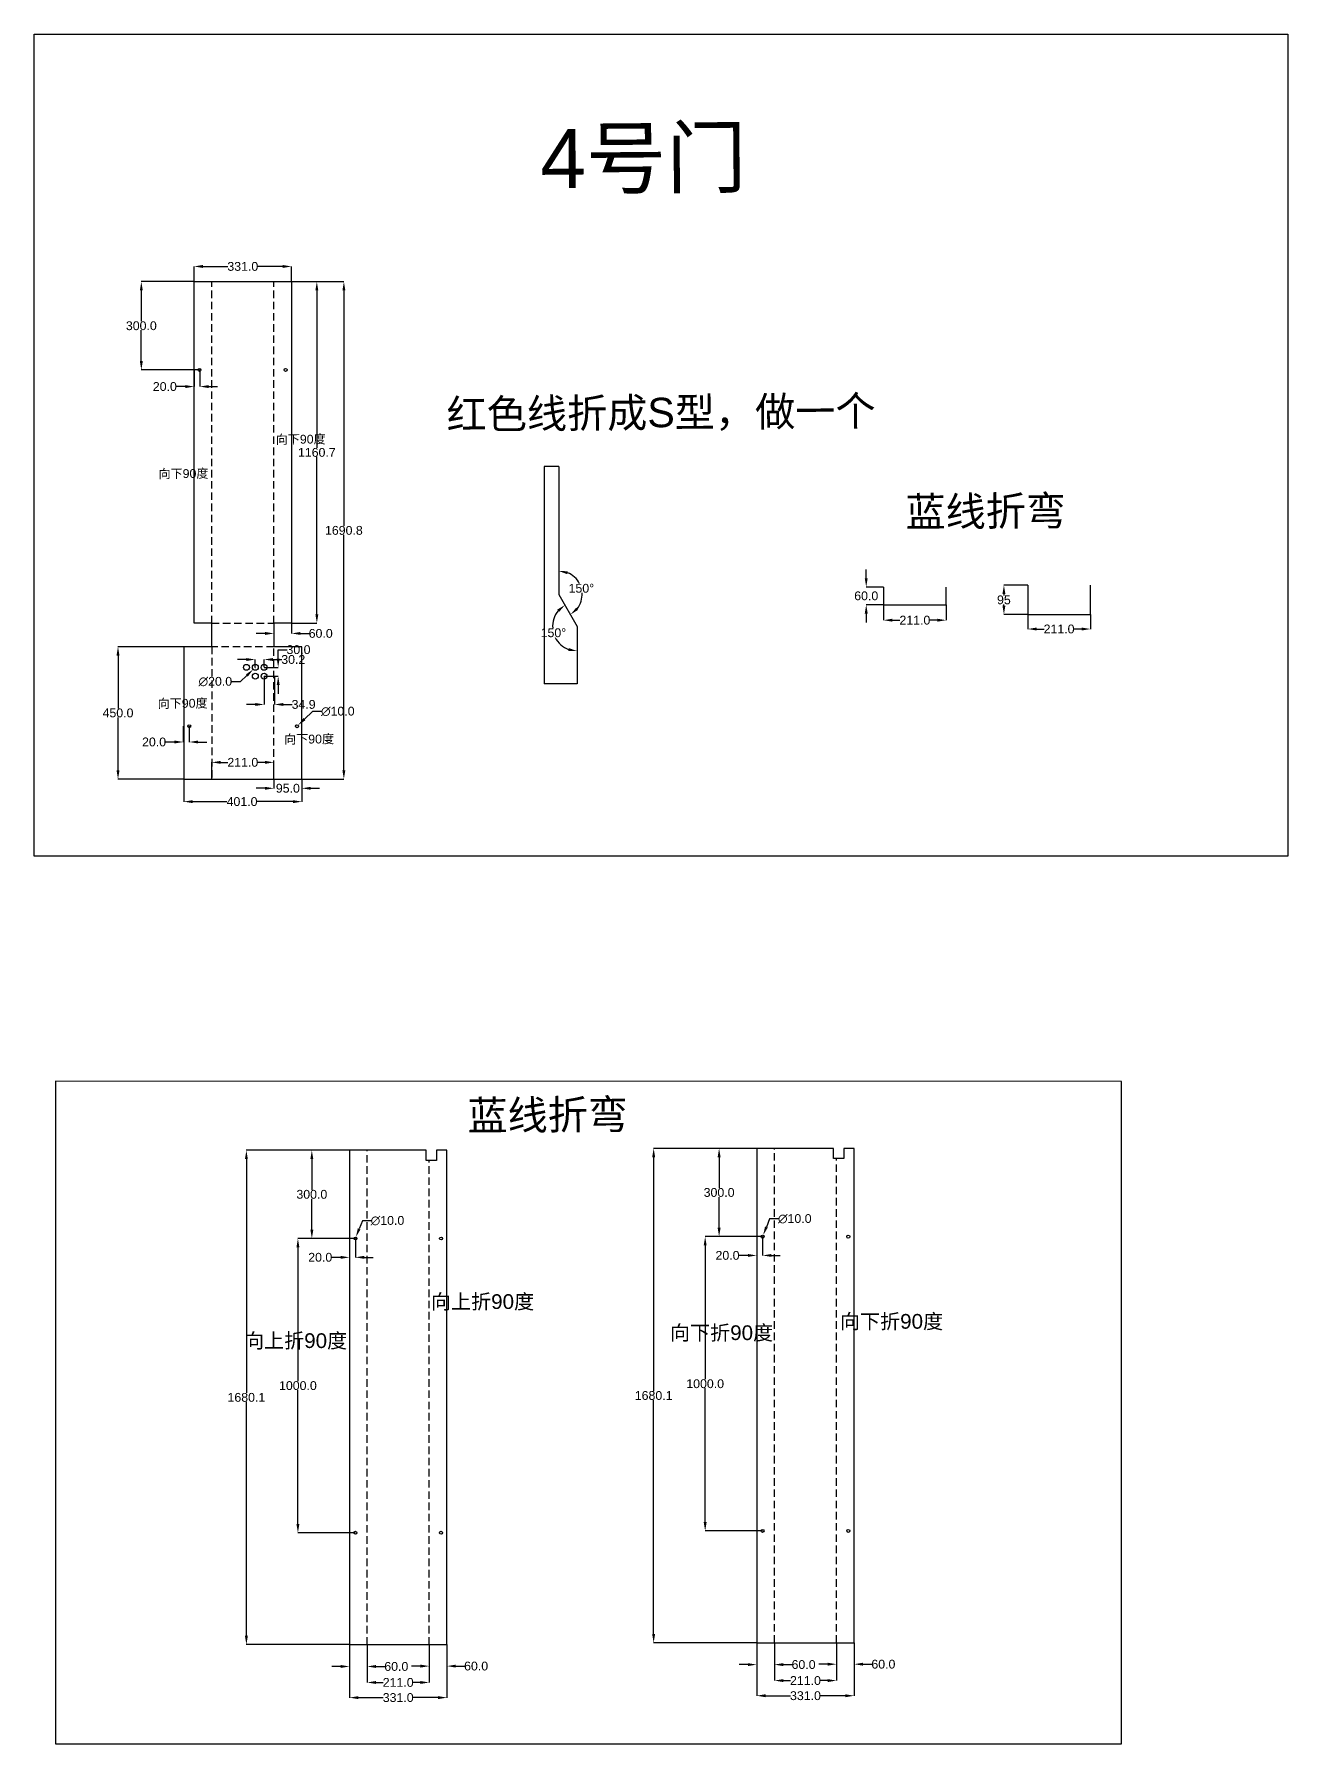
# Model space of a CAD drawing. Header units: millimetres. Extents: x -501 to 8998, y -3278 to 2532.
# Drawn here: x -501 to 3756, y -3278 to 2532 of the extents above; entities that cross this region are included whole.
import ezdxf

# ---------------------------------------------------------------- set-up
doc = ezdxf.new("R2010")
doc.units = ezdxf.units.MM
doc.linetypes.add('DASHEDX2', pattern=[38.1, 25.4, -12.7])
doc.styles.add('Annotative', font='arial.ttf')
doc.styles.get("Standard").update_dxf_attribs({"font": 'arial.ttf'})
doc.dimstyles.get("Standard").update_dxf_attribs({"dimtxt": 30, "dimasz": 30, "dimexe": 0.18, "dimexo": 0.0625, "dimgap": 0.09, "dimtad": 0, "dimtih": 1, "dimtoh": 1, "dimdec": 1, "dimzin": 0, "dimdsep": 46, "dimtxsty": 'Standard', "dimcen": 0.09, "dimclrd": 3, "dimclre": 3, "dimclrt": 3, "dimadec": 0, "dimazin": 0, "dimtfac": 1, "dimtdec": 1, "dimtofl": 0, "dimtmove": 0, "dimatfit": 3, "dimfxl": 1, "dimtolj": 1, "dimtzin": 0, "dimarcsym": 0})

# ---------------------------------------------------------------- blocks, each defined once
blk = doc.blocks.new('*D3')
at = {"color": 3, "lineweight": -2, "transparency": 16777216}
for start, end in [(140.59127, 184.31502), (206.25698, 249.40873)]:
    blk.add_arc((1343.1, 519.1), 83.9, start, end, dxfattribs=at)
at = {"color": 3, "transparency": 16777216}
for points in [[(1275, 576.2), (1281.5, 568.6), (1301.1, 591.8)], [(1314.4, 445.5), (1312.7, 435.6), (1343.1, 435.2)]]:
    blk.add_solid(points, dxfattribs=at)
at = {"layer": 'Defpoints', "color": 0, "transparency": 16777216}
for p in [(1280.2, 628), (1260.4, 533.7), (1343.1, 519.1), (1343.1, 519.1), (1343.1, 323.8)]:
    blk.add_point(p, dxfattribs=at)
at = {"color": 3, "transparency": 16777216, "insert": (1262, 497.4), "char_height": 30, "attachment_point": 5}
blk.add_mtext('\\A1;150°', dxfattribs=at)
blk = doc.blocks.new('*D4')
at = {"color": 3, "lineweight": -2, "transparency": 16777216}
for start, end in [(26.9423, 68.19486), (321.80514, 3.70074)]:
    blk.add_arc((1280.2, 628), 79.3, start, end, dxfattribs=at)
at = {"color": 3, "transparency": 16777216}
for points in [[(1308.7, 696.7), (1310.6, 706.6), (1280.2, 707.3)], [(1345.8, 575.2), (1339.3, 582.8), (1319.9, 559.3)]]:
    blk.add_solid(points, dxfattribs=at)
at = {"layer": 'Defpoints', "color": 0, "transparency": 16777216}
for p in [(1280.2, 1062.3), (1280.2, 628), (1280.2, 628), (1358.3, 614.2), (1343.1, 519.1)]:
    blk.add_point(p, dxfattribs=at)
at = {"color": 3, "transparency": 16777216, "insert": (1356.8, 648.5), "char_height": 30, "attachment_point": 5}
blk.add_mtext('\\A1;150°', dxfattribs=at)
blk = doc.blocks.new('*D5')
at = {"color": 3, "lineweight": -2, "transparency": 16777216}
for p, q in [((372.6, 1690.7), (458.7, 1690.7)), ((458.5, 1660.7), (458.5, 1125.8)), ((458.5, 560), (458.5, 1094.9)), ((372.6, 530), (458.7, 530))]:
    blk.add_line(p, q, dxfattribs=at)
at = {"color": 3, "transparency": 16777216}
for points in [[(453.5, 1660.7), (463.5, 1660.7), (458.5, 1690.7)], [(453.5, 560), (463.5, 560), (458.5, 530)]]:
    blk.add_solid(points, dxfattribs=at)
at = {"layer": 'Defpoints', "color": 0, "transparency": 16777216}
for p in [(372.5, 1690.7), (372.5, 530), (458.5, 530)]:
    blk.add_point(p, dxfattribs=at)
at = {"color": 3, "transparency": 16777216, "insert": (458.5, 1110.3), "char_height": 30, "attachment_point": 5}
blk.add_mtext('\\A1;1160.7', dxfattribs=at)
blk = doc.blocks.new('*D6')
at = {"color": 3, "lineweight": -2, "transparency": 16777216}
for p, q in [((2324.4, 682.9), (2324.4, 712.9)), ((2383.2, 652.9), (2324.2, 652.9)), ((2383.2, 592.9), (2324.2, 592.9)), ((2324.4, 562.9), (2324.4, 532.9))]:
    blk.add_line(p, q, dxfattribs=at)
at = {"color": 3, "transparency": 16777216}
for points in [[(2319.4, 682.9), (2329.4, 682.9), (2324.4, 652.9)], [(2319.4, 562.9), (2329.4, 562.9), (2324.4, 592.9)]]:
    blk.add_solid(points, dxfattribs=at)
at = {"layer": 'Defpoints', "color": 0, "transparency": 16777216}
for p in [(2383.2, 652.9), (2324.4, 592.9), (2383.2, 592.9)]:
    blk.add_point(p, dxfattribs=at)
at = {"color": 3, "transparency": 16777216, "insert": (2324.4, 622.9), "char_height": 30, "attachment_point": 5}
blk.add_mtext('\\A1;60.0', dxfattribs=at)
blk = doc.blocks.new('*D7')
at = {"color": 3, "lineweight": -2, "transparency": 16777216}
for p, q in [((2383.2, 592.8), (2383.2, 540)), ((2596.2, 592.8), (2596.2, 540)), ((2413.2, 540.2), (2438.8, 540.2)), ((2566.2, 540.2), (2540.6, 540.2))]:
    blk.add_line(p, q, dxfattribs=at)
at = {"color": 3, "transparency": 16777216}
for points in [[(2413.2, 545.2), (2413.2, 535.2), (2383.2, 540.2)], [(2566.2, 545.2), (2566.2, 535.2), (2596.2, 540.2)]]:
    blk.add_solid(points, dxfattribs=at)
at = {"layer": 'Defpoints', "color": 0, "transparency": 16777216}
for p in [(2383.2, 592.9), (2596.2, 592.9), (2596.2, 540.2)]:
    blk.add_point(p, dxfattribs=at)
at = {"color": 3, "transparency": 16777216, "insert": (2489.7, 540.2), "char_height": 30, "attachment_point": 5}
blk.add_mtext('\\A1;211.0', dxfattribs=at)
blk = doc.blocks.new('*D8')
at = {"color": 3, "lineweight": -2, "transparency": 16777216}
for p, q in [((2872.7, 659.2), (2791.8, 659.2)), ((2792, 629.2), (2792, 624.6)), ((2792, 589.2), (2792, 593.8)), ((2872.7, 559.2), (2791.8, 559.2))]:
    blk.add_line(p, q, dxfattribs=at)
at = {"color": 3, "transparency": 16777216}
for points in [[(2787, 629.2), (2797, 629.2), (2792, 659.2)], [(2787, 589.2), (2797, 589.2), (2792, 559.2)]]:
    blk.add_solid(points, dxfattribs=at)
at = {"layer": 'Defpoints', "color": 0, "transparency": 16777216}
for p in [(2872.8, 659.2), (2792, 559.2), (2872.8, 559.2)]:
    blk.add_point(p, dxfattribs=at)
at = {"color": 3, "transparency": 16777216, "insert": (2792, 609.2), "char_height": 30, "attachment_point": 5}
blk.add_mtext('\\A1;95', dxfattribs=at)
blk = doc.blocks.new('*D9')
at = {"color": 3, "lineweight": -2, "transparency": 16777216}
for p, q in [((2872.8, 559.1), (2872.8, 510)), ((3085.8, 559.1), (3085.8, 510)), ((2902.8, 510.2), (2928.4, 510.2)), ((3055.8, 510.2), (3030.2, 510.2))]:
    blk.add_line(p, q, dxfattribs=at)
at = {"color": 3, "transparency": 16777216}
for points in [[(2902.8, 515.2), (2902.8, 505.2), (2872.8, 510.2)], [(3055.8, 515.2), (3055.8, 505.2), (3085.8, 510.2)]]:
    blk.add_solid(points, dxfattribs=at)
at = {"layer": 'Defpoints', "color": 0, "transparency": 16777216}
for p in [(2872.8, 559.2), (3085.8, 559.2), (2872.8, 510.2)]:
    blk.add_point(p, dxfattribs=at)
at = {"color": 3, "transparency": 16777216, "insert": (2979.3, 510.2), "char_height": 30, "attachment_point": 5}
blk.add_mtext('\\A1;211.0', dxfattribs=at)
blk = doc.blocks.new('*D10')
at = {"color": 3, "lineweight": -2, "transparency": 16777216}
for p, q in [((41.4, 1690.7), (-137.8, 1690.7)), ((-137.6, 1660.7), (-137.6, 1556.1)), ((-137.6, 1420.7), (-137.6, 1525.3)), ((59.9, 1390.7), (-137.8, 1390.7))]:
    blk.add_line(p, q, dxfattribs=at)
at = {"color": 3, "transparency": 16777216}
for points in [[(-142.6, 1660.7), (-132.6, 1660.7), (-137.6, 1690.7)], [(-142.6, 1420.7), (-132.6, 1420.7), (-137.6, 1390.7)]]:
    blk.add_solid(points, dxfattribs=at)
at = {"layer": 'Defpoints', "color": 0, "transparency": 16777216}
for p in [(-137.6, 1690.7), (41.5, 1690.7), (60, 1390.7)]:
    blk.add_point(p, dxfattribs=at)
at = {"color": 3, "transparency": 16777216, "insert": (-137.6, 1540.7), "char_height": 30, "attachment_point": 5}
blk.add_mtext('\\A1;300.0', dxfattribs=at)
blk = doc.blocks.new('*D11')
at = {"color": 3, "lineweight": -2, "transparency": 16777216}
for p, q in [((5, 179.9), (5, 126.1)), ((25, 179.9), (25, 126.1)), ((-25, 126.3), (-55, 126.3)), ((55, 126.3), (85, 126.3))]:
    blk.add_line(p, q, dxfattribs=at)
at = {"color": 3, "transparency": 16777216}
for points in [[(-25, 131.3), (-25, 121.3), (5, 126.3)], [(55, 131.3), (55, 121.3), (25, 126.3)]]:
    blk.add_solid(points, dxfattribs=at)
at = {"layer": 'Defpoints', "color": 0, "transparency": 16777216}
for p in [(5, 180), (25, 180), (5, 126.3)]:
    blk.add_point(p, dxfattribs=at)
at = {"color": 3, "transparency": 16777216, "insert": (-94.3, 126.3), "char_height": 30, "attachment_point": 5}
blk.add_mtext('\\A1;20.0', dxfattribs=at)
blk = doc.blocks.new('*D12')
at = {"color": 3, "lineweight": -2, "transparency": 16777216}
for p, q in [((41.5, 1390.6), (41.5, 1333.9)), ((61.5, 1390.6), (61.5, 1333.9)), ((11.5, 1334.1), (-18.5, 1334.1)), ((91.5, 1334.1), (121.5, 1334.1))]:
    blk.add_line(p, q, dxfattribs=at)
at = {"color": 3, "transparency": 16777216}
for points in [[(11.5, 1339.1), (11.5, 1329.1), (41.5, 1334.1)], [(91.5, 1339.1), (91.5, 1329.1), (61.5, 1334.1)]]:
    blk.add_solid(points, dxfattribs=at)
at = {"layer": 'Defpoints', "color": 0, "transparency": 16777216}
for p in [(41.5, 1390.7), (61.5, 1390.7), (41.5, 1334.1)]:
    blk.add_point(p, dxfattribs=at)
at = {"color": 3, "transparency": 16777216, "insert": (-57.8, 1334.1), "char_height": 30, "attachment_point": 5}
blk.add_mtext('\\A1;20.0', dxfattribs=at)
blk = doc.blocks.new('*D13')
at = {"color": 3, "lineweight": -2, "transparency": 16777216}
for p, q in [((41.5, 1690.8), (41.5, 1742.5)), ((71.5, 1742.3), (156.4, 1742.3)), ((342.5, 1742.3), (257.6, 1742.3)), ((372.5, 1690.8), (372.5, 1742.5))]:
    blk.add_line(p, q, dxfattribs=at)
at = {"color": 3, "transparency": 16777216}
for points in [[(71.5, 1747.3), (71.5, 1737.3), (41.5, 1742.3)], [(342.5, 1747.3), (342.5, 1737.3), (372.5, 1742.3)]]:
    blk.add_solid(points, dxfattribs=at)
at = {"layer": 'Defpoints', "color": 0, "transparency": 16777216}
for p in [(41.5, 1690.7), (372.5, 1742.3), (372.5, 1690.7)]:
    blk.add_point(p, dxfattribs=at)
at = {"color": 3, "transparency": 16777216, "insert": (207, 1742.3), "char_height": 30, "attachment_point": 5}
blk.add_mtext('\\A1;331.0', dxfattribs=at)
blk = doc.blocks.new('*D25')
at = {"color": 3, "lineweight": -2, "transparency": 16777216}
for p, q in [((199, 331.5), (220.7, 352.3)), ((249.4, 380), (249.6, 380)), ((249.5, 379.9), (249.5, 380.1)), ((169, 331.5), (199, 331.5))]:
    blk.add_line(p, q, dxfattribs=at)
at = {"color": 3, "transparency": 16777216}
blk.add_solid([(217.2, 355.9), (224.1, 348.7), (242.3, 373.1)], dxfattribs=at)
at = {"layer": 'Defpoints', "color": 0, "transparency": 16777216}
for p in [(242.3, 373.1), (256.7, 386.9)]:
    blk.add_point(p, dxfattribs=at)
at = {"color": 3, "transparency": 16777216, "insert": (113.7, 331.5), "char_height": 30, "attachment_point": 5}
blk.add_mtext('\\A1;∅20.0', dxfattribs=at)
blk = doc.blocks.new('*D26')
at = {"color": 3, "lineweight": -2, "transparency": 16777216}
for p, q in [((390.9, 180), (391.1, 180)), ((391, 179.9), (391, 180.1)), ((444.3, 230.2), (416.5, 204)), ((474.3, 230.2), (444.3, 230.2))]:
    blk.add_line(p, q, dxfattribs=at)
at = {"color": 3, "transparency": 16777216}
blk.add_solid([(413.1, 207.6), (419.9, 200.3), (394.6, 183.4)], dxfattribs=at)
at = {"layer": 'Defpoints', "color": 0, "transparency": 16777216}
for p in [(387.4, 176.6), (394.6, 183.4)]:
    blk.add_point(p, dxfattribs=at)
at = {"color": 3, "transparency": 16777216, "insert": (529.7, 230.2), "char_height": 30, "attachment_point": 5}
blk.add_mtext('\\A1;∅10.0', dxfattribs=at)
blk = doc.blocks.new('*D27')
at = {"color": 3, "lineweight": -2, "transparency": 16777216}
for p, q in [((327.2, 410), (327.2, 440)), ((327.2, 440), (357.2, 440)), ((279.6, 380), (327.4, 380)), ((279.6, 350), (327.4, 350)), ((327.2, 320), (327.2, 290))]:
    blk.add_line(p, q, dxfattribs=at)
at = {"color": 3, "transparency": 16777216}
for points in [[(322.2, 410), (332.2, 410), (327.2, 380)], [(322.2, 320), (332.2, 320), (327.2, 350)]]:
    blk.add_solid(points, dxfattribs=at)
at = {"layer": 'Defpoints', "color": 0, "transparency": 16777216}
for p in [(279.5, 380), (279.5, 350), (327.2, 380)]:
    blk.add_point(p, dxfattribs=at)
at = {"color": 3, "transparency": 16777216, "insert": (396.2, 440), "char_height": 30, "attachment_point": 5}
blk.add_mtext('\\A1;30.0', dxfattribs=at)
blk = doc.blocks.new('*D28')
at = {"color": 3, "lineweight": -2, "transparency": 16777216}
for p, q in [((249.4, 380.1), (249.4, 406.8)), ((279.6, 380.1), (279.6, 406.8)), ((219.4, 406.6), (189.4, 406.6)), ((309.6, 406.6), (339.6, 406.6))]:
    blk.add_line(p, q, dxfattribs=at)
at = {"color": 3, "transparency": 16777216}
for points in [[(219.4, 411.6), (219.4, 401.6), (249.4, 406.6)], [(309.6, 411.6), (309.6, 401.6), (279.6, 406.6)]]:
    blk.add_solid(points, dxfattribs=at)
at = {"layer": 'Defpoints', "color": 0, "transparency": 16777216}
for p in [(249.4, 380), (279.6, 406.6), (279.6, 380)]:
    blk.add_point(p, dxfattribs=at)
at = {"color": 3, "transparency": 16777216, "insert": (378.5, 406.6), "char_height": 30, "attachment_point": 5}
blk.add_mtext('\\A1;30.2', dxfattribs=at)
blk = doc.blocks.new('*D29')
at = {"color": 3, "lineweight": -2, "transparency": 16777216}
for p, q in [((279.6, 349.9), (279.6, 253.7)), ((314.5, 349.9), (314.5, 253.7)), ((249.6, 253.9), (219.6, 253.9)), ((344.5, 253.9), (374.5, 253.9))]:
    blk.add_line(p, q, dxfattribs=at)
at = {"color": 3, "transparency": 16777216}
for points in [[(249.6, 258.9), (249.6, 248.9), (279.6, 253.9)], [(344.5, 258.9), (344.5, 248.9), (314.5, 253.9)]]:
    blk.add_solid(points, dxfattribs=at)
at = {"layer": 'Defpoints', "color": 0, "transparency": 16777216}
for p in [(279.6, 350), (314.5, 350), (314.5, 253.9)]:
    blk.add_point(p, dxfattribs=at)
at = {"color": 3, "transparency": 16777216, "insert": (413.6, 253.9), "char_height": 30, "attachment_point": 5}
blk.add_mtext('\\A1;34.9', dxfattribs=at)
blk = doc.blocks.new('*D33')
at = {"color": 3, "lineweight": -2, "transparency": 16777216}
for p, q in [((312.5, 529.9), (312.5, 495)), ((372.5, 529.9), (372.5, 495)), ((282.5, 495.2), (252.5, 495.2)), ((402.5, 495.2), (432.5, 495.2))]:
    blk.add_line(p, q, dxfattribs=at)
at = {"color": 3, "transparency": 16777216}
for points in [[(282.5, 500.2), (282.5, 490.2), (312.5, 495.2)], [(402.5, 500.2), (402.5, 490.2), (372.5, 495.2)]]:
    blk.add_solid(points, dxfattribs=at)
at = {"layer": 'Defpoints', "color": 0, "transparency": 16777216}
for p in [(312.5, 530), (372.5, 530), (372.5, 495.2)]:
    blk.add_point(p, dxfattribs=at)
at = {"color": 3, "transparency": 16777216, "insert": (471.6, 495.2), "char_height": 30, "attachment_point": 5}
blk.add_mtext('\\A1;60.0', dxfattribs=at)
blk = doc.blocks.new('*D34')
at = {"color": 3, "lineweight": -2, "transparency": 16777216}
for p, q in [((6.4, 450), (-217, 450)), ((-216.8, 420), (-216.8, 240.4)), ((-216.8, 30), (-216.8, 209.6)), ((6.4, 0), (-217, 0))]:
    blk.add_line(p, q, dxfattribs=at)
at = {"color": 3, "transparency": 16777216}
for points in [[(-221.8, 420), (-211.8, 420), (-216.8, 450)], [(-221.8, 30), (-211.8, 30), (-216.8, 0)]]:
    blk.add_solid(points, dxfattribs=at)
at = {"layer": 'Defpoints', "color": 0, "transparency": 16777216}
for p in [(6.5, 450), (-216.8, 0), (6.5, 0)]:
    blk.add_point(p, dxfattribs=at)
at = {"color": 3, "transparency": 16777216, "insert": (-216.8, 225), "char_height": 30, "attachment_point": 5}
blk.add_mtext('\\A1;450.0', dxfattribs=at)
blk = doc.blocks.new('*D35')
at = {"color": 3, "lineweight": -2, "transparency": 16777216}
for p, q in [((282.5, -31), (252.5, -31)), ((312.5, -0.1), (312.5, -31.2)), ((407.5, -0.1), (407.5, -31.2)), ((437.5, -31), (467.5, -31))]:
    blk.add_line(p, q, dxfattribs=at)
at = {"color": 3, "transparency": 16777216}
for points in [[(282.5, -26), (282.5, -36), (312.5, -31)], [(437.5, -26), (437.5, -36), (407.5, -31)]]:
    blk.add_solid(points, dxfattribs=at)
at = {"layer": 'Defpoints', "color": 0, "transparency": 16777216}
for p in [(312.5, 0), (407.5, 0), (407.5, -31)]:
    blk.add_point(p, dxfattribs=at)
at = {"color": 3, "transparency": 16777216, "insert": (360, -31), "char_height": 30, "attachment_point": 5}
blk.add_mtext('\\A1;95.0', dxfattribs=at)
blk = doc.blocks.new('*D39')
at = {"color": 3, "lineweight": -2, "transparency": 16777216}
for p, q in [((6.5, -0.1), (6.5, -76.5)), ((407.5, -0.1), (407.5, -76.5)), ((36.5, -76.3), (153.2, -76.3)), ((377.5, -76.3), (255.7, -76.3))]:
    blk.add_line(p, q, dxfattribs=at)
at = {"color": 3, "transparency": 16777216}
for points in [[(36.5, -71.3), (36.5, -81.3), (6.5, -76.3)], [(377.5, -71.3), (377.5, -81.3), (407.5, -76.3)]]:
    blk.add_solid(points, dxfattribs=at)
at = {"layer": 'Defpoints', "color": 0, "transparency": 16777216}
for p in [(6.5, 0), (407.5, 0), (407.5, -76.3)]:
    blk.add_point(p, dxfattribs=at)
at = {"color": 3, "transparency": 16777216, "insert": (204.5, -76.3), "char_height": 30, "attachment_point": 5}
blk.add_mtext('\\A1;401.0', dxfattribs=at)
blk = doc.blocks.new('*D40')
at = {"color": 3, "lineweight": -2, "transparency": 16777216}
for p, q in [((101.5, 0.1), (101.5, 57.3)), ((131.5, 57.1), (156.1, 57.1)), ((282.5, 57.1), (257.9, 57.1)), ((312.5, 0), (312.5, 57.3))]:
    blk.add_line(p, q, dxfattribs=at)
at = {"color": 3, "transparency": 16777216}
for points in [[(131.5, 62.1), (131.5, 52.1), (101.5, 57.1)], [(282.5, 62.1), (282.5, 52.1), (312.5, 57.1)]]:
    blk.add_solid(points, dxfattribs=at)
at = {"layer": 'Defpoints', "color": 0, "transparency": 16777216}
for p in [(101.5, 0), (312.5, 57.1), (312.5, -0.1)]:
    blk.add_point(p, dxfattribs=at)
at = {"color": 3, "transparency": 16777216, "insert": (207, 57.1), "char_height": 30, "attachment_point": 5}
blk.add_mtext('\\A1;211.0', dxfattribs=at)
blk = doc.blocks.new('*D43')
at = {"color": 3, "lineweight": -2, "transparency": 16777216}
for p, q in [((569.3, -2941), (569.3, -3121.2)), ((900.3, -2941), (900.3, -3121.2)), ((599.3, -3121), (684.1, -3121)), ((870.3, -3121), (785.4, -3121))]:
    blk.add_line(p, q, dxfattribs=at)
at = {"color": 3, "transparency": 16777216}
for points in [[(599.3, -3116), (599.3, -3126), (569.3, -3121)], [(870.3, -3116), (870.3, -3126), (900.3, -3121)]]:
    blk.add_solid(points, dxfattribs=at)
at = {"layer": 'Defpoints', "color": 0, "transparency": 16777216}
for p in [(569.3, -2940.9), (900.3, -2940.9), (900.3, -3121)]:
    blk.add_point(p, dxfattribs=at)
at = {"color": 3, "transparency": 16777216, "insert": (734.8, -3121), "char_height": 30, "attachment_point": 5}
blk.add_mtext('\\A1;331.0', dxfattribs=at)
blk = doc.blocks.new('*D44')
at = {"color": 3, "lineweight": -2, "transparency": 16777216}
for p, q in [((569.2, -1260.9), (219, -1260.9)), ((219.2, -1290.9), (219.2, -2085.5)), ((219.2, -2911), (219.2, -2116.4)), ((569.2, -2941), (219, -2941))]:
    blk.add_line(p, q, dxfattribs=at)
at = {"color": 3, "transparency": 16777216}
for points in [[(214.2, -1290.9), (224.2, -1290.9), (219.2, -1260.9)], [(214.2, -2911), (224.2, -2911), (219.2, -2941)]]:
    blk.add_solid(points, dxfattribs=at)
at = {"layer": 'Defpoints', "color": 0, "transparency": 16777216}
for p in [(219.2, -1260.9), (569.3, -1260.9), (569.3, -2941)]:
    blk.add_point(p, dxfattribs=at)
at = {"color": 3, "transparency": 16777216, "insert": (219.2, -2100.9), "char_height": 30, "attachment_point": 5}
blk.add_mtext('\\A1;1680.1', dxfattribs=at)
blk = doc.blocks.new('*D45')
at = {"color": 3, "lineweight": -2, "transparency": 16777216}
for p, q in [((569.3, -2941), (569.3, -3015.4)), ((629.3, -2941), (629.3, -3015.4)), ((539.3, -3015.2), (509.3, -3015.2)), ((659.3, -3015.2), (689.3, -3015.2))]:
    blk.add_line(p, q, dxfattribs=at)
at = {"color": 3, "transparency": 16777216}
for points in [[(539.3, -3010.2), (539.3, -3020.2), (569.3, -3015.2)], [(659.3, -3010.2), (659.3, -3020.2), (629.3, -3015.2)]]:
    blk.add_solid(points, dxfattribs=at)
at = {"layer": 'Defpoints', "color": 0, "transparency": 16777216}
for p in [(569.3, -2941), (629.3, -2940.9), (629.3, -3015.2)]:
    blk.add_point(p, dxfattribs=at)
at = {"color": 3, "transparency": 16777216, "insert": (728.4, -3015.2), "char_height": 30, "attachment_point": 5}
blk.add_mtext('\\A1;60.0', dxfattribs=at)
blk = doc.blocks.new('*D46')
at = {"color": 3, "lineweight": -2, "transparency": 16777216}
for p, q in [((629.3, -2941.1), (629.3, -3069.7)), ((840.3, -2941), (840.3, -3069.7)), ((659.3, -3069.5), (683.9, -3069.5)), ((810.3, -3069.5), (785.7, -3069.5))]:
    blk.add_line(p, q, dxfattribs=at)
at = {"color": 3, "transparency": 16777216}
for points in [[(659.3, -3064.5), (659.3, -3074.5), (629.3, -3069.5)], [(810.3, -3064.5), (810.3, -3074.5), (840.3, -3069.5)]]:
    blk.add_solid(points, dxfattribs=at)
at = {"layer": 'Defpoints', "color": 0, "transparency": 16777216}
for p in [(629.3, -2941), (840.3, -2940.9), (840.3, -3069.5)]:
    blk.add_point(p, dxfattribs=at)
at = {"color": 3, "transparency": 16777216, "insert": (734.8, -3069.5), "char_height": 30, "attachment_point": 5}
blk.add_mtext('\\A1;211.0', dxfattribs=at)
blk = doc.blocks.new('*D41')
at = {"color": 3, "lineweight": -2, "transparency": 16777216}
for p, q in [((840.3, -2941), (840.3, -3014.1)), ((900.3, -2941), (900.3, -3014.1)), ((810.3, -3013.9), (780.3, -3013.9)), ((930.3, -3013.9), (960.3, -3013.9))]:
    blk.add_line(p, q, dxfattribs=at)
at = {"color": 3, "transparency": 16777216}
for points in [[(810.3, -3008.9), (810.3, -3018.9), (840.3, -3013.9)], [(930.3, -3008.9), (930.3, -3018.9), (900.3, -3013.9)]]:
    blk.add_solid(points, dxfattribs=at)
at = {"layer": 'Defpoints', "color": 0, "transparency": 16777216}
for p in [(840.3, -2941), (900.3, -2941), (900.3, -3013.9)]:
    blk.add_point(p, dxfattribs=at)
at = {"color": 3, "transparency": 16777216, "insert": (999.4, -3013.9), "char_height": 30, "attachment_point": 5}
blk.add_mtext('\\A1;60.0', dxfattribs=at)
blk = doc.blocks.new('*D47')
at = {"color": 3, "lineweight": -2, "transparency": 16777216}
for p, q in [((569.2, -1260.9), (441.3, -1260.9)), ((441.5, -1290.9), (441.5, -1395.5)), ((441.5, -1530.9), (441.5, -1426.3)), ((589.2, -1560.9), (441.3, -1560.9))]:
    blk.add_line(p, q, dxfattribs=at)
at = {"color": 3, "transparency": 16777216}
for points in [[(436.5, -1290.9), (446.5, -1290.9), (441.5, -1260.9)], [(436.5, -1530.9), (446.5, -1530.9), (441.5, -1560.9)]]:
    blk.add_solid(points, dxfattribs=at)
at = {"layer": 'Defpoints', "color": 0, "transparency": 16777216}
for p in [(441.5, -1260.9), (569.2, -1260.9), (589.3, -1560.9)]:
    blk.add_point(p, dxfattribs=at)
at = {"color": 3, "transparency": 16777216, "insert": (441.5, -1410.9), "char_height": 30, "attachment_point": 5}
blk.add_mtext('\\A1;300.0', dxfattribs=at)
blk = doc.blocks.new('*D48')
at = {"color": 3, "lineweight": -2, "transparency": 16777216}
for p, q in [((569.3, -1261), (569.3, -1625)), ((589.3, -1561), (589.3, -1625)), ((539.3, -1624.9), (509.3, -1624.9)), ((619.3, -1624.9), (649.3, -1624.9))]:
    blk.add_line(p, q, dxfattribs=at)
at = {"color": 3, "transparency": 16777216}
for points in [[(539.3, -1619.9), (539.3, -1629.9), (569.3, -1624.9)], [(619.3, -1619.9), (619.3, -1629.9), (589.3, -1624.9)]]:
    blk.add_solid(points, dxfattribs=at)
at = {"layer": 'Defpoints', "color": 0, "transparency": 16777216}
for p in [(569.3, -1260.9), (589.3, -1560.9), (569.3, -1624.9)]:
    blk.add_point(p, dxfattribs=at)
at = {"color": 3, "transparency": 16777216, "insert": (470, -1624.9), "char_height": 30, "attachment_point": 5}
blk.add_mtext('\\A1;20.0', dxfattribs=at)
blk = doc.blocks.new('*D49')
at = {"color": 3, "lineweight": -2, "transparency": 16777216}
for p, q in [((589.2, -1560.9), (394, -1560.9)), ((394.2, -1590.9), (394.2, -2045.5)), ((394.2, -2530.9), (394.2, -2076.3)), ((589.2, -2560.9), (394, -2560.9))]:
    blk.add_line(p, q, dxfattribs=at)
at = {"color": 3, "transparency": 16777216}
for points in [[(389.2, -1590.9), (399.2, -1590.9), (394.2, -1560.9)], [(389.2, -2530.9), (399.2, -2530.9), (394.2, -2560.9)]]:
    blk.add_solid(points, dxfattribs=at)
at = {"layer": 'Defpoints', "color": 0, "transparency": 16777216}
for p in [(589.3, -1560.9), (394.2, -2560.9), (589.3, -2560.9)]:
    blk.add_point(p, dxfattribs=at)
at = {"color": 3, "transparency": 16777216, "insert": (394.2, -2060.9), "char_height": 30, "attachment_point": 5}
blk.add_mtext('\\A1;1000.0', dxfattribs=at)
blk = doc.blocks.new('*D50')
at = {"color": 3, "lineweight": -2, "transparency": 16777216}
for p, q in [((613.1, -1500.4), (602.1, -1528.3)), ((643.1, -1500.4), (613.1, -1500.4)), ((589.2, -1560.9), (589.4, -1560.9)), ((589.3, -1561), (589.3, -1560.8))]:
    blk.add_line(p, q, dxfattribs=at)
at = {"color": 3, "transparency": 16777216}
blk.add_solid([(597.5, -1526.5), (606.8, -1530.2), (591.1, -1556.3)], dxfattribs=at)
at = {"layer": 'Defpoints', "color": 0, "transparency": 16777216}
for p in [(587.4, -1565.6), (591.1, -1556.3)]:
    blk.add_point(p, dxfattribs=at)
at = {"color": 3, "transparency": 16777216, "insert": (698.4, -1500.4), "char_height": 30, "attachment_point": 5}
blk.add_mtext('\\A1;∅10.0', dxfattribs=at)
blk = doc.blocks.new('*D51')
at = {"color": 3, "lineweight": -2, "transparency": 16777216}
for p, q in [((1952.5, -2934.6), (1952.5, -3114.7)), ((2283.5, -2934.6), (2283.5, -3114.7)), ((1982.5, -3114.6), (2067.4, -3114.6)), ((2253.5, -3114.6), (2168.7, -3114.6))]:
    blk.add_line(p, q, dxfattribs=at)
at = {"color": 3, "transparency": 16777216}
for points in [[(1982.5, -3109.6), (1982.5, -3119.6), (1952.5, -3114.6)], [(2253.5, -3109.6), (2253.5, -3119.6), (2283.5, -3114.6)]]:
    blk.add_solid(points, dxfattribs=at)
at = {"layer": 'Defpoints', "color": 0, "transparency": 16777216}
for p in [(1952.5, -2934.5), (2283.5, -2934.5), (2283.5, -3114.6)]:
    blk.add_point(p, dxfattribs=at)
at = {"color": 3, "transparency": 16777216, "insert": (2118, -3114.6), "char_height": 30, "attachment_point": 5}
blk.add_mtext('\\A1;331.0', dxfattribs=at)
blk = doc.blocks.new('*D52')
at = {"color": 3, "lineweight": -2, "transparency": 16777216}
for p, q in [((1952.4, -1254.5), (1602.2, -1254.5)), ((1602.4, -1284.5), (1602.4, -2079.1)), ((1602.4, -2904.6), (1602.4, -2109.9)), ((1952.4, -2934.6), (1602.2, -2934.6))]:
    blk.add_line(p, q, dxfattribs=at)
at = {"color": 3, "transparency": 16777216}
for points in [[(1597.4, -1284.5), (1607.4, -1284.5), (1602.4, -1254.5)], [(1597.4, -2904.6), (1607.4, -2904.6), (1602.4, -2934.6)]]:
    blk.add_solid(points, dxfattribs=at)
at = {"layer": 'Defpoints', "color": 0, "transparency": 16777216}
for p in [(1602.4, -1254.5), (1952.5, -1254.5), (1952.5, -2934.6)]:
    blk.add_point(p, dxfattribs=at)
at = {"color": 3, "transparency": 16777216, "insert": (1602.4, -2094.5), "char_height": 30, "attachment_point": 5}
blk.add_mtext('\\A1;1680.1', dxfattribs=at)
blk = doc.blocks.new('*D53')
at = {"color": 3, "lineweight": -2, "transparency": 16777216}
for p, q in [((1952.5, -2934.6), (1952.5, -3009)), ((2012.5, -2934.6), (2012.5, -3009)), ((1922.5, -3008.8), (1892.5, -3008.8)), ((2042.5, -3008.8), (2072.5, -3008.8))]:
    blk.add_line(p, q, dxfattribs=at)
at = {"color": 3, "transparency": 16777216}
for points in [[(1922.5, -3003.8), (1922.5, -3013.8), (1952.5, -3008.8)], [(2042.5, -3003.8), (2042.5, -3013.8), (2012.5, -3008.8)]]:
    blk.add_solid(points, dxfattribs=at)
at = {"layer": 'Defpoints', "color": 0, "transparency": 16777216}
for p in [(1952.5, -2934.6), (2012.5, -2934.5), (2012.5, -3008.8)]:
    blk.add_point(p, dxfattribs=at)
at = {"color": 3, "transparency": 16777216, "insert": (2111.6, -3008.8), "char_height": 30, "attachment_point": 5}
blk.add_mtext('\\A1;60.0', dxfattribs=at)
blk = doc.blocks.new('*D54')
at = {"color": 3, "lineweight": -2, "transparency": 16777216}
for p, q in [((2012.5, -2934.7), (2012.5, -3063.3)), ((2223.5, -2934.6), (2223.5, -3063.3)), ((2042.5, -3063.1), (2067.1, -3063.1)), ((2193.5, -3063.1), (2168.9, -3063.1))]:
    blk.add_line(p, q, dxfattribs=at)
at = {"color": 3, "transparency": 16777216}
for points in [[(2042.5, -3058.1), (2042.5, -3068.1), (2012.5, -3063.1)], [(2193.5, -3058.1), (2193.5, -3068.1), (2223.5, -3063.1)]]:
    blk.add_solid(points, dxfattribs=at)
at = {"layer": 'Defpoints', "color": 0, "transparency": 16777216}
for p in [(2012.5, -2934.6), (2223.5, -2934.5), (2223.5, -3063.1)]:
    blk.add_point(p, dxfattribs=at)
at = {"color": 3, "transparency": 16777216, "insert": (2118, -3063.1), "char_height": 30, "attachment_point": 5}
blk.add_mtext('\\A1;211.0', dxfattribs=at)
blk = doc.blocks.new('*D42')
at = {"color": 3, "lineweight": -2, "transparency": 16777216}
for p, q in [((2223.5, -2934.6), (2223.5, -3007.7)), ((2283.5, -2934.6), (2283.5, -3007.7)), ((2193.5, -3007.5), (2163.5, -3007.5)), ((2313.5, -3007.5), (2343.5, -3007.5))]:
    blk.add_line(p, q, dxfattribs=at)
at = {"color": 3, "transparency": 16777216}
for points in [[(2193.5, -3002.5), (2193.5, -3012.5), (2223.5, -3007.5)], [(2313.5, -3002.5), (2313.5, -3012.5), (2283.5, -3007.5)]]:
    blk.add_solid(points, dxfattribs=at)
at = {"layer": 'Defpoints', "color": 0, "transparency": 16777216}
for p in [(2223.5, -2934.6), (2283.5, -2934.6), (2283.5, -3007.5)]:
    blk.add_point(p, dxfattribs=at)
at = {"color": 3, "transparency": 16777216, "insert": (2382.6, -3007.5), "char_height": 30, "attachment_point": 5}
blk.add_mtext('\\A1;60.0', dxfattribs=at)
blk = doc.blocks.new('*D55')
at = {"color": 3, "lineweight": -2, "transparency": 16777216}
for p, q in [((1952.4, -1254.5), (1824.6, -1254.5)), ((1824.7, -1284.5), (1824.7, -1389.1)), ((1824.7, -1524.5), (1824.7, -1419.9)), ((1972.4, -1554.5), (1824.6, -1554.5))]:
    blk.add_line(p, q, dxfattribs=at)
at = {"color": 3, "transparency": 16777216}
for points in [[(1819.7, -1284.5), (1829.7, -1284.5), (1824.7, -1254.5)], [(1819.7, -1524.5), (1829.7, -1524.5), (1824.7, -1554.5)]]:
    blk.add_solid(points, dxfattribs=at)
at = {"layer": 'Defpoints', "color": 0, "transparency": 16777216}
for p in [(1824.7, -1254.5), (1952.4, -1254.5), (1972.5, -1554.5)]:
    blk.add_point(p, dxfattribs=at)
at = {"color": 3, "transparency": 16777216, "insert": (1824.7, -1404.5), "char_height": 30, "attachment_point": 5}
blk.add_mtext('\\A1;300.0', dxfattribs=at)
blk = doc.blocks.new('*D56')
at = {"color": 3, "lineweight": -2, "transparency": 16777216}
for p, q in [((1952.5, -1254.6), (1952.5, -1618.6)), ((1972.5, -1554.6), (1972.5, -1618.6)), ((1922.5, -1618.4), (1892.5, -1618.4)), ((2002.5, -1618.4), (2032.5, -1618.4))]:
    blk.add_line(p, q, dxfattribs=at)
at = {"color": 3, "transparency": 16777216}
for points in [[(1922.5, -1613.4), (1922.5, -1623.4), (1952.5, -1618.4)], [(2002.5, -1613.4), (2002.5, -1623.4), (1972.5, -1618.4)]]:
    blk.add_solid(points, dxfattribs=at)
at = {"layer": 'Defpoints', "color": 0, "transparency": 16777216}
for p in [(1952.5, -1254.5), (1972.5, -1554.5), (1952.5, -1618.4)]:
    blk.add_point(p, dxfattribs=at)
at = {"color": 3, "transparency": 16777216, "insert": (1853.3, -1618.4), "char_height": 30, "attachment_point": 5}
blk.add_mtext('\\A1;20.0', dxfattribs=at)
blk = doc.blocks.new('*D57')
at = {"color": 3, "lineweight": -2, "transparency": 16777216}
for p, q in [((1972.4, -1554.5), (1777.3, -1554.5)), ((1777.4, -1584.5), (1777.4, -2039.1)), ((1777.4, -2524.5), (1777.4, -2069.9)), ((1972.4, -2554.5), (1777.3, -2554.5))]:
    blk.add_line(p, q, dxfattribs=at)
at = {"color": 3, "transparency": 16777216}
for points in [[(1772.4, -1584.5), (1782.4, -1584.5), (1777.4, -1554.5)], [(1772.4, -2524.5), (1782.4, -2524.5), (1777.4, -2554.5)]]:
    blk.add_solid(points, dxfattribs=at)
at = {"layer": 'Defpoints', "color": 0, "transparency": 16777216}
for p in [(1972.5, -1554.5), (1777.4, -2554.5), (1972.5, -2554.5)]:
    blk.add_point(p, dxfattribs=at)
at = {"color": 3, "transparency": 16777216, "insert": (1777.4, -2054.5), "char_height": 30, "attachment_point": 5}
blk.add_mtext('\\A1;1000.0', dxfattribs=at)
blk = doc.blocks.new('*D58')
at = {"color": 3, "lineweight": -2, "transparency": 16777216}
for p, q in [((1996.3, -1494), (1985.3, -1521.9)), ((2026.3, -1494), (1996.3, -1494)), ((1972.4, -1554.5), (1972.6, -1554.5)), ((1972.5, -1554.6), (1972.5, -1554.4))]:
    blk.add_line(p, q, dxfattribs=at)
at = {"color": 3, "transparency": 16777216}
blk.add_solid([(1980.7, -1520.1), (1990, -1523.8), (1974.3, -1549.8)], dxfattribs=at)
at = {"layer": 'Defpoints', "color": 0, "transparency": 16777216}
for p in [(1970.7, -1559.1), (1974.3, -1549.8)]:
    blk.add_point(p, dxfattribs=at)
at = {"color": 3, "transparency": 16777216, "insert": (2081.7, -1494), "char_height": 30, "attachment_point": 5}
blk.add_mtext('\\A1;∅10.0', dxfattribs=at)
blk = doc.blocks.new('*D59')
at = {"color": 3, "lineweight": -2, "transparency": 16777216}
for p, q in [((372.6, 1690.7), (550.5, 1690.7)), ((550.3, 1660.7), (550.3, 860.7)), ((550.3, 29.9), (550.3, 829.9)), ((407.6, -0.1), (550.5, -0.1))]:
    blk.add_line(p, q, dxfattribs=at)
at = {"color": 3, "transparency": 16777216}
for points in [[(545.3, 1660.7), (555.3, 1660.7), (550.3, 1690.7)], [(545.3, 29.9), (555.3, 29.9), (550.3, -0.1)]]:
    blk.add_solid(points, dxfattribs=at)
at = {"layer": 'Defpoints', "color": 0, "transparency": 16777216}
for p in [(372.6, 1690.7), (550.3, 1690.7), (407.5, -0.1)]:
    blk.add_point(p, dxfattribs=at)
at = {"color": 3, "transparency": 16777216, "insert": (550.3, 845.3), "char_height": 30, "attachment_point": 5}
blk.add_mtext('\\A1;1690.8', dxfattribs=at)

msp = doc.modelspace()

# ---------------------------------------------------------------- linework, layer by layer
at = {"color": 0}
for p, q in [((-501.42, -7.73), (-501.42, 2531.55)), ((-501.42, 2531.55), (3756.14, 2531.55)), ((3756.14, 2531.55), (3756.14, -261.08)), ((41.5, 530), (41.5, 1690.7)), ((41.5, 1690.7), (101.5, 1690.7)), ((101.5, 1690.7), (312.5, 1690.7)), ((312.5, 1690.7), (372.5, 1690.7)), ((372.5, 1690.7), (372.5, 530)), ((101.5, 530), (41.5, 530)), ((101.5, 450), (101.5, 530)), ((312.5, 530), (312.5, 450)), ((372.5, 530), (312.5, 530)), ((101.5, 450), (6.5, 450)), ((6.5, 450), (6.5, 0)), ((407.5, 450), (312.5, 450)), ((407.5, 0), (407.5, 450)), ((6.5, 0), (101.5, 0)), ((101.5, 0), (312.5, 0)), ((312.5, 0), (407.5, 0)), ((-501.42, -261.08), (-501.42, -7.73)), ((3756.14, -261.08), (-489.89, -261.08)), ((-429.42, -1026.66), (-429.42, -3277.96)), ((3191.68, -1026.94), (-429.42, -1026.66)), ((3191.68, -3277.96), (3191.68, -1026.94)), ((629.28, -1260.91), (569.28, -1260.91)), ((569.28, -1260.91), (569.28, -2940.91)), ((830.28, -1260.91), (629.28, -1260.91)), ((830.28, -1295.91), (830.28, -1260.91)), ((900.28, -1260.91), (865.28, -1260.91)), ((865.28, -1260.91), (865.28, -1295.91)), ((900.28, -2940.91), (900.28, -1260.91)), ((2012.51, -1254.49), (1952.51, -1254.49)), ((1952.51, -1254.49), (1952.51, -2934.49)), ((2213.51, -1254.49), (2012.51, -1254.49)), ((2213.51, -1289.49), (2213.51, -1254.49)), ((2283.51, -1254.49), (2248.51, -1254.49)), ((2248.51, -1254.49), (2248.51, -1289.49)), ((2283.51, -2934.49), (2283.51, -1254.49)), ((865.28, -1295.91), (830.28, -1295.91)), ((2248.51, -1289.49), (2213.51, -1289.49)), ((569.28, -2940.91), (629.28, -2940.91)), ((629.28, -2940.91), (840.28, -2940.91)), ((840.28, -2940.91), (900.28, -2940.91)), ((1952.51, -2934.49), (2012.51, -2934.49)), ((2012.51, -2934.49), (2223.51, -2934.49)), ((2223.51, -2934.49), (2283.51, -2934.49)), ((-429.42, -3277.96), (3191.68, -3277.96))]:
    msp.add_line(p, q, dxfattribs=at)
at = {"color": 4, "linetype": 'DASHEDX2'}
for p, q in [((101.5, 530), (101.5, 1690.7)), ((312.5, 530), (312.5, 1690.7)), ((101.5, 450), (101.5, 0)), ((312.5, 0), (312.5, 450)), ((629.28, -2940.91), (629.28, -1260.91)), ((2012.51, -2934.49), (2012.51, -1254.49)), ((840.28, -2940.91), (840.28, -1295.91)), ((2223.51, -2934.49), (2223.51, -1289.49))]:
    msp.add_line(p, q, dxfattribs=at)
at = {"color": 1}
for p, q in [((1280.2, 1062.28), (1230.2, 1062.28)), ((1230.2, 1062.28), (1230.2, 323.79)), ((1280.2, 1062.28), (1280.2, 628.02)), ((1280.2, 628.02), (1343.07, 519.13)), ((1343.07, 519.13), (1343.07, 323.79)), ((1343.07, 323.79), (1231.12, 323.79))]:
    msp.add_line(p, q, dxfattribs=at)
at = {"color": 4}
for p, q in [((2383.23, 652.9), (2383.23, 592.9)), ((2596.23, 592.9), (2596.23, 652.9)), ((2872.8, 659.21), (2872.8, 559.21)), ((3085.8, 559.21), (3085.8, 659.21)), ((2383.23, 592.9), (2596.23, 592.9)), ((2872.8, 559.21), (3085.8, 559.21))]:
    msp.add_line(p, q, dxfattribs=at)
at = {"color": 1, "linetype": 'DASHEDX2'}
for p, q in [((101.5, 530), (312.5, 530)), ((312.5, 450), (101.5, 450))]:
    msp.add_line(p, q, dxfattribs=at)
at = {"color": 3}
msp.add_line((-489.89, -261.08), (-501.42, -261.08), dxfattribs=at)
at = {"color": 0}
for centre, radius in [((60, 1390.7), 5), ((352.5, 1390.7), 5), ((219.5, 380), 10), ((249.5, 380), 10), ((249.5, 350), 10), ((279.5, 380), 10), ((279.5, 350), 10), ((25, 180), 5), ((391, 180), 5), ((589.28, -1560.91), 5), ((880.28, -1560.91), 5), ((1972.51, -1554.49), 5), ((2263.51, -1554.49), 5), ((589.28, -2560.91), 5), ((880.28, -2560.91), 5), ((1972.51, -2554.49), 5), ((2263.51, -2554.49), 5)]:
    msp.add_circle(centre, radius, dxfattribs=at)

# ---------------------------------------------------------------- texts
at = {"color": 6}
msp.add_text('4号门', height=200, rotation=0.506746, dxfattribs=at).set_placement((1217.92, 2008.22))
at = {"color": 1}
msp.add_text('红色线折成S型，做一个', height=100, rotation=0.506746, dxfattribs=at).set_placement((899.45, 1189.58))
at = {"color": 4}
for s, height, p in [('向下90度', 30, (319.13, 1139.34)), ('向下90度', 30, (-79.03, 1022.62)), ('蓝线折弯', 100, (2457.87, 858.04)), ('向下90度', 30, (-81.83, 241.86)), ('向下90度', 30, (347.51, 120.37)), ('蓝线折弯', 100, (970.19, -1193.3))]:
    msp.add_text(s, height=height, rotation=0.506746, dxfattribs=at).set_placement(p)
at = {"color": 4, "style": 'Annotative'}
for p in [(845.96, -1800.27), (210.99, -1933.01)]:
    msp.add_text('向上折90度', height=50, dxfattribs=at).set_placement(p)
at = {"color": 4}
for p in [(1657.73, -1905.98), (2235.01, -1867.4)]:
    msp.add_text('向下折90度', height=50, dxfattribs=at).set_placement(p)

# ---------------------------------------------------------------- dimensions: what is measured, and where the dimension line sits
at = {"color": 3}
for base, p1, p2, picture, middle in [((372.5, 1742.32), (41.5, 1690.7), (372.5, 1690.7), '*D13', (207, 1742.32)), ((900.28, -3120.98), (569.28, -2940.91), (900.28, -2940.91), '*D43', (734.78, -3120.98)), ((2283.51, -3114.56), (1952.51, -2934.49), (2283.51, -2934.49), '*D51', (2118.01, -3114.56))]:
    dim = msp.add_linear_dim(base=base, p1=p1, p2=p2, dimstyle='Standard', dxfattribs=at)
    dim.commit()
    dim.dimension.update_dxf_attribs({"geometry": picture, "text_midpoint": middle, "dimtype": 160})
for base, p1, p2, picture, middle in [((-137.58, 1690.7), (60, 1390.7), (41.5, 1690.7), '*D10', (-137.58, 1540.7)), ((458.49, 530), (372.5, 1690.7), (372.5, 530), '*D5', (458.49, 1110.35)), ((2324.41, 592.9), (2383.23, 652.9), (2383.23, 592.9), '*D6', (2324.41, 622.9)), ((219.18, -1260.91), (569.28, -2940.98), (569.28, -1260.91), '*D44', (219.18, -2100.94)), ((441.51, -1260.91), (589.28, -1560.91), (569.22, -1260.91), '*D47', (441.51, -1410.91)), ((1602.41, -1254.49), (1952.51, -2934.55), (1952.51, -1254.49), '*D52', (1602.41, -2094.52)), ((1824.74, -1254.49), (1972.51, -1554.49), (1952.45, -1254.49), '*D55', (1824.74, -1404.49)), ((394.2, -2560.91), (589.28, -1560.91), (589.28, -2560.91), '*D49', (394.2, -2060.91)), ((1777.43, -2554.49), (1972.51, -1554.49), (1972.51, -2554.49), '*D57', (1777.43, -2054.49))]:
    dim = msp.add_linear_dim(base=base, p1=p1, p2=p2, angle=90, dimstyle='Standard', dxfattribs=at)
    dim.commit()
    dim.dimension.update_dxf_attribs({"geometry": picture, "text_midpoint": middle})
at = {"color": 1}
for base, p1, p2, picture, middle in [((550.29, 1690.7), (407.5, -0.06), (372.56, 1690.7), '*D59', (550.29, 845.32)), ((-216.77, 0), (6.5, 450), (6.5, 0), '*D34', (-216.77, 225))]:
    dim = msp.add_linear_dim(base=base, p1=p1, p2=p2, angle=90, dimstyle='Standard', dxfattribs=at)
    dim.commit()
    dim.dimension.update_dxf_attribs({"geometry": picture, "text_midpoint": middle})
at = {"color": 3}
for base, p1, p2, picture, middle in [((41.5, 1334.12), (61.5, 1390.7), (41.5, 1390.7), '*D12', (-57.76, 1334.12)), ((5, 126.29), (25, 180), (5, 180), '*D11', (-94.26, 126.29)), ((569.28, -1624.85), (589.28, -1560.91), (569.28, -1260.91), '*D48', (470.02, -1624.85)), ((1952.51, -1618.43), (1972.51, -1554.49), (1952.51, -1254.49), '*D56', (1853.25, -1618.43)), ((629.28, -3015.25), (569.28, -2940.98), (629.28, -2940.91), '*D45', (728.36, -3015.25)), ((840.28, -3069.52), (629.28, -2941.04), (840.28, -2940.91), '*D46', (734.78, -3069.52)), ((900.28, -3013.89), (840.28, -2940.98), (900.28, -2940.98), '*D41', (999.36, -3013.89)), ((2012.51, -3008.83), (1952.51, -2934.55), (2012.51, -2934.49), '*D53', (2111.59, -3008.83)), ((2223.51, -3063.1), (2012.51, -2934.62), (2223.51, -2934.49), '*D54', (2118.01, -3063.1)), ((2283.51, -3007.47), (2223.51, -2934.55), (2283.51, -2934.55), '*D42', (2382.59, -3007.47))]:
    dim = msp.add_linear_dim(base=base, p1=p1, p2=p2, dimstyle='Standard', dxfattribs=at)
    dim.commit()
    dim.dimension.update_dxf_attribs({"geometry": picture, "text_midpoint": middle})
for base, line1, line2, picture, middle in [((1358.31, 614.25), ((1280.2, 628.02), (1343.07, 519.13)), ((1280.2, 1062.28), (1280.2, 628.02)), '*D4', (1356.81, 648.54)), ((1260.42, 533.7), ((1343.07, 519.13), (1343.07, 323.79)), ((1280.2, 628.02), (1343.07, 519.13)), '*D3', (1262, 497.41))]:
    dim = msp.add_angular_dim_2l(base=base, line1=line1, line2=line2, dimstyle='Standard', dxfattribs=at)
    dim.commit()
    dim.dimension.update_dxf_attribs({"geometry": picture, "text_midpoint": middle})
dim = msp.add_linear_dim(base=(2791.98, 559.21), p1=(2872.8, 659.21), p2=(2872.8, 559.21), angle=90, text='95', dimstyle='Standard', dxfattribs=at)
dim.commit()
dim.dimension.update_dxf_attribs({"geometry": '*D8', "text_midpoint": (2791.98, 609.21)})
for base, p1, p2, picture, middle in [((2596.23, 540.16), (2383.23, 592.9), (2596.23, 592.9), '*D7', (2489.73, 540.16)), ((2872.8, 510.21), (3085.8, 559.21), (2872.8, 559.21), '*D9', (2979.3, 510.21))]:
    dim = msp.add_linear_dim(base=base, p1=p1, p2=p2, text='211.0', dimstyle='Standard', dxfattribs=at)
    dim.commit()
    dim.dimension.update_dxf_attribs({"geometry": picture, "text_midpoint": middle})
at = {"color": 1}
for base, p1, p2, picture, middle in [((372.5, 495.16), (312.5, 530), (372.5, 530), '*D33', (471.58, 495.16)), ((312.5, 57.13), (101.5, 0), (312.5, -0.06), '*D40', (207, 57.13))]:
    dim = msp.add_linear_dim(base=base, p1=p1, p2=p2, dimstyle='Standard', dxfattribs=at)
    dim.commit()
    dim.dimension.update_dxf_attribs({"geometry": picture, "text_midpoint": middle})
at = {"color": 0}
for base, p1, p2, picture, middle in [((279.5625, 406.6173), (249.41, 380), (279.5625, 380), '*D28', (378.452, 406.6173)), ((314.5, 253.87), (279.56, 350), (314.5, 350), '*D29', (413.57, 253.87))]:
    dim = msp.add_linear_dim(base=base, p1=p1, p2=p2, dimstyle='Standard', dxfattribs=at)
    dim.commit()
    dim.dimension.update_dxf_attribs({"geometry": picture, "text_midpoint": middle})
dim = msp.add_linear_dim(base=(327.17, 380), p1=(279.5, 350), p2=(279.5, 380), angle=90, dimstyle='Standard', dxfattribs=at)
dim.commit()
dim.dimension.update_dxf_attribs({"geometry": '*D27', "text_midpoint": (396.16, 440)})
dim = msp.add_diameter_dim_2p(p1=(256.71, 386.93), p2=(242.29, 373.07), dimstyle='Standard', dxfattribs=at)
dim.commit()
dim.dimension.update_dxf_attribs({"geometry": '*D25', "text_midpoint": (113.72, 331.48)})
dim = msp.add_diameter_dim_2p(p1=(387.36, 176.57), p2=(394.64, 183.43), dimstyle='Standard', dxfattribs=at)
dim.commit()
dim.dimension.update_dxf_attribs({"geometry": '*D26', "text_midpoint": (529.66, 230.17), "dimtype": 163})
at = {"color": 1}
for base, p1, picture, middle in [((407.5, -76.3), (6.5, 0), '*D39', (204.47, -76.3)), ((407.5, -30.97), (312.5, 0), '*D35', (360, -30.97))]:
    dim = msp.add_linear_dim(base=base, p1=p1, p2=(407.5, 0), dimstyle='Standard', dxfattribs=at)
    dim.commit()
    dim.dimension.update_dxf_attribs({"geometry": picture, "text_midpoint": middle, "dimtype": 160})
at = {"color": 3}
for p1, p2, picture, middle in [((587.45, -1565.56), (591.11, -1556.26), '*D50', (698.42, -1500.43)), ((1970.68, -1559.14), (1974.34, -1549.84), '*D58', (2081.65, -1494.01))]:
    dim = msp.add_diameter_dim_2p(p1=p1, p2=p2, dimstyle='Standard', dxfattribs=at)
    dim.commit()
    dim.dimension.update_dxf_attribs({"geometry": picture, "text_midpoint": middle})

doc.saveas('drawing.dxf')
